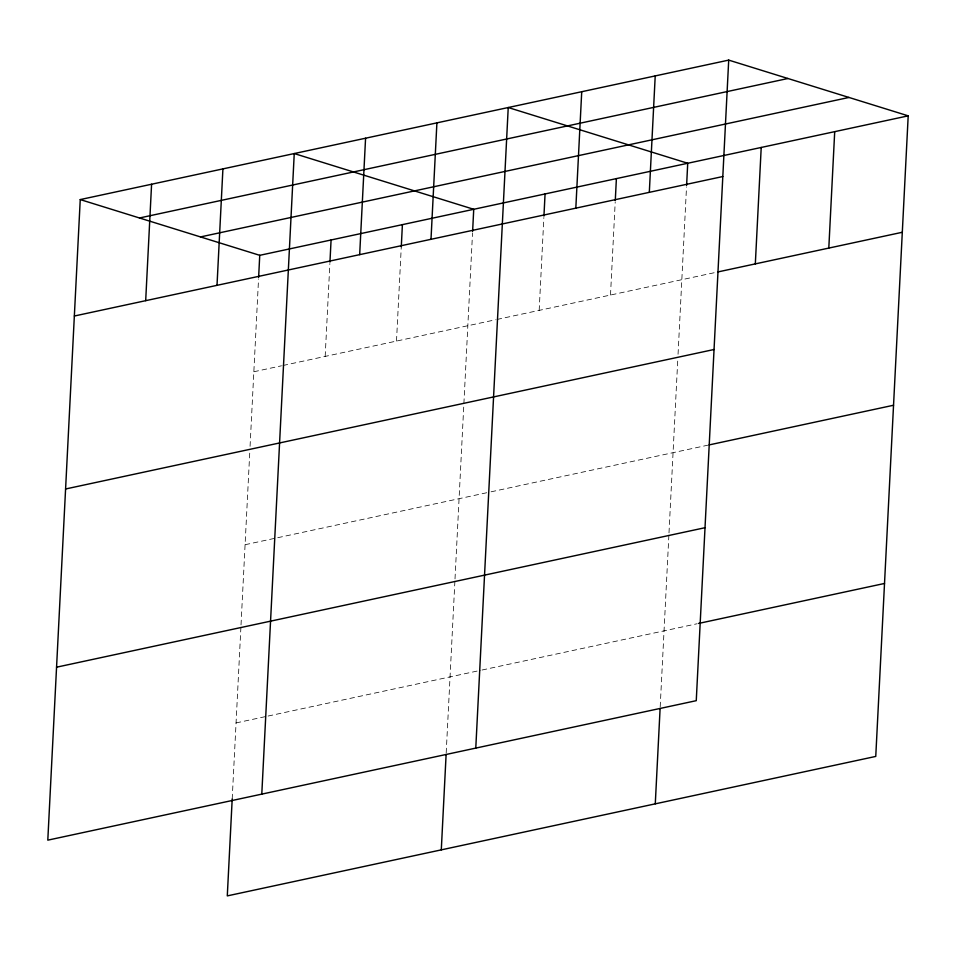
<?xml version="1.0" encoding="UTF-8"?>
<svg xmlns="http://www.w3.org/2000/svg" width="956" height="956" viewBox="0 0 956 956"><rect width="100%" height="100%" fill="white"/><g stroke="black" fill="none" stroke-linecap="round" stroke-linejoin="round"><path stroke-width="0.72" stroke-dasharray="4.78 3.58" d="M232.2 798.977L240.948 626.395M241.02 624.913L249.767 452.272M250.066 446.309L258.55 278.901M325.171 356.409L329.88 263.557M396.501 341.065L401.281 246.744M446.189 752.946L454.937 580.376M455.008 578.882L472.539 232.87M539.172 310.389L543.868 217.538M610.502 295.046L615.198 202.194M660.19 706.926L668.925 534.344M668.997 532.862L677.744 360.221M678.055 354.258L686.528 186.85M253.842 371.753L281.506 365.801M282.964 365.491L495.495 319.782M496.953 319.459L716.414 272.257M245.083 544.717L489.639 492.113M491.097 491.802L707.643 445.233M236.06 722.927L266.628 716.355M268.086 716.044L480.617 670.323M482.075 670.013L697.175 623.742"/><path stroke-width="1.43" d="M728.711 60.108L80.244 199.577L47.8 840.157L696.255 700.676L728.711 60.108L908.2 115.843L875.756 756.423L227.289 895.892L232.2 798.977M145.682 300.674L151.586 184.233M217.012 285.33L222.915 168.889M258.622 277.431L259.745 255.324L908.2 115.843M261.789 794.125L294.245 153.558L473.734 209.292L472.611 231.4M329.951 262.087L331.075 239.98M359.671 254.643L365.574 138.214M401.281 246.744L402.404 224.636M431.001 239.299L436.904 122.87M441.29 849.872L446.117 754.439M475.777 748.106L508.234 107.526L687.723 163.261L686.611 185.368M543.94 216.056L545.063 193.949M575.823 208.157L581.726 91.716M615.27 200.712L616.393 178.605M649.315 192.347L655.218 75.906M655.278 803.841L660.106 708.408M755.324 263.892L761.215 147.463M828.804 248.082L834.708 131.653M139.48 217.98L787.935 78.5M200.509 236.921L848.964 97.452M74.353 316.018L722.808 176.537M717.848 271.946L902.297 232.272M65.594 488.982L714.048 349.502M709.089 444.922L893.537 405.248M56.559 667.192L705.014 527.712M698.621 623.432L884.515 583.459M80.244 199.577L259.745 255.324"/></g></svg>
